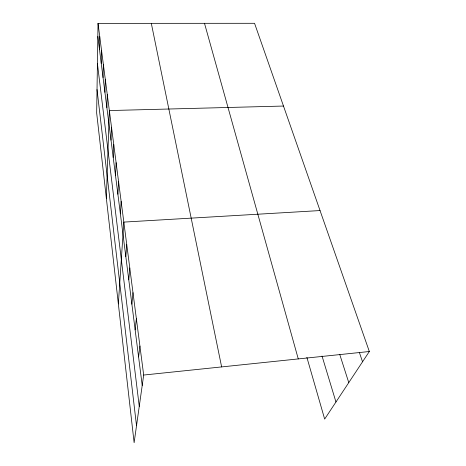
<?xml version="1.0" encoding="UTF-8"?>
<svg xmlns="http://www.w3.org/2000/svg" width="466" height="466" viewBox="0 0 466 466"><rect width="100%" height="100%" fill="white"/><g stroke="black" fill="none" stroke-linecap="round" stroke-linejoin="round"><path stroke-width="0.7" d="M98.029 23.364L96.666 113.005L134.121 442.7L143.679 375.048L98.029 23.364L254.553 23.3L369.334 351.51L324.662 419.085L306.878 357.346M99.503 49.67L99.736 36.552M101.244 63.353L101.512 50.235M103.05 77.548L103.359 64.448M104.926 92.297L105.275 79.214M106.877 107.617L107.273 94.575M106.353 198.3L109.347 110.559L283.491 106.044M111.013 140.144L111.508 127.212M113.209 157.421L113.762 144.577M115.504 175.437L116.116 162.692M117.892 194.235L118.568 181.612M120.391 213.871L121.137 201.394M118.352 303.908L123.828 222.096L320.043 210.562M125.82 256.55L126.729 244.458M128.779 279.792L129.781 267.944M131.884 304.205L132.985 292.648M135.146 329.881L136.363 318.657M138.588 356.921L139.922 346.087M143.679 375.048L369.334 351.51M359.502 352.855L362.542 361.791M339.772 354.51L348.772 382.609M322.029 356.024L335.957 401.995M204.498 23.323L298.269 358.925M151.31 23.341L221.63 366.917M97.825 36.482L142.212 385.434M97.417 63.603L139.252 406.375M97.021 89.559L136.521 425.738"/></g></svg>
